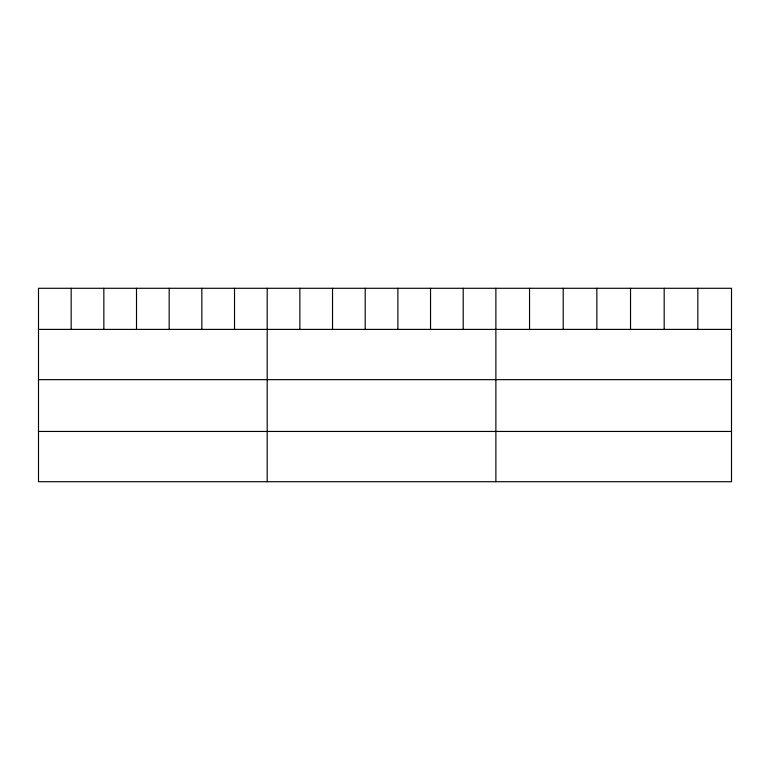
<?xml version="1.0" encoding="UTF-8"?>
<svg xmlns="http://www.w3.org/2000/svg" width="770" height="770" viewBox="0 0 770 770"><rect width="100%" height="100%" fill="white"/><g stroke="black" fill="none" stroke-linecap="round" stroke-linejoin="round"><path stroke-width="1.16" d="M731.5 329.396L731.5 481.712L38.5 481.712L38.5 288.288L731.5 288.288L731.5 329.396L38.5 329.396M38.5 379.658L731.5 379.658M38.5 431.45L731.5 431.45M697.841 288.288L697.841 329.396M664.183 288.288L664.183 329.396M630.524 288.288L630.524 329.396M596.856 288.288L596.856 329.396M563.197 288.288L563.197 329.396M529.539 288.288L529.539 329.396M495.88 288.288L495.88 481.712M463.213 288.288L463.213 329.396M430.536 288.288L430.536 329.396M397.869 288.288L397.869 329.396M365.201 288.288L365.201 329.396M332.534 288.288L332.534 329.396M299.857 288.288L299.857 329.396M267.19 288.288L267.19 481.712M234.523 288.288L234.523 329.396M201.846 288.288L201.846 329.396M169.179 288.288L169.179 329.396M136.511 288.288L136.511 329.396M103.844 288.288L103.844 329.396M71.167 288.288L71.167 329.396"/></g></svg>
